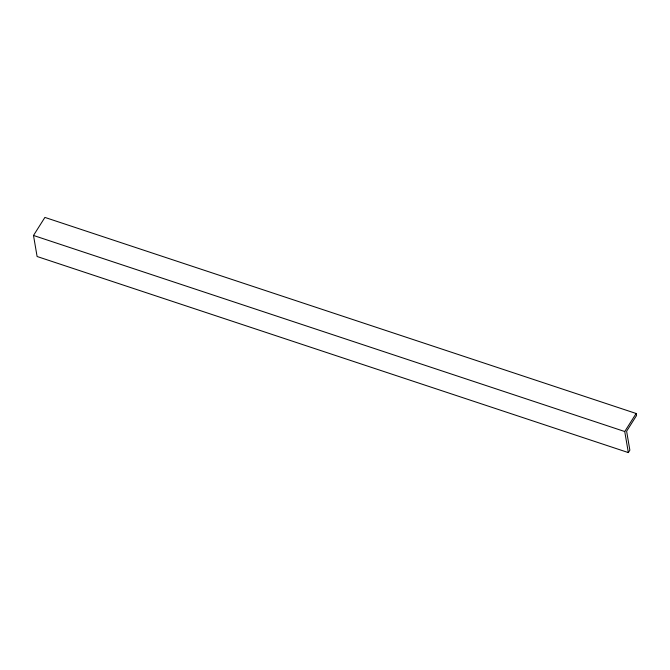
<?xml version="1.0" encoding="UTF-8"?>
<svg xmlns="http://www.w3.org/2000/svg" width="670" height="670" viewBox="0 0 670 670"><rect width="100%" height="100%" fill="white"/><g stroke="black" fill="none" stroke-linecap="round" stroke-linejoin="round"><path stroke-width="1" d="M33.5 235.463L44.898 217.415L636.14 413.491L636.5 415.593L626.618 431.229L629.859 450.173L628.343 452.585L37.101 256.51L33.5 235.463L624.742 431.53L628.343 452.585M624.742 431.53L636.14 413.491"/></g></svg>
